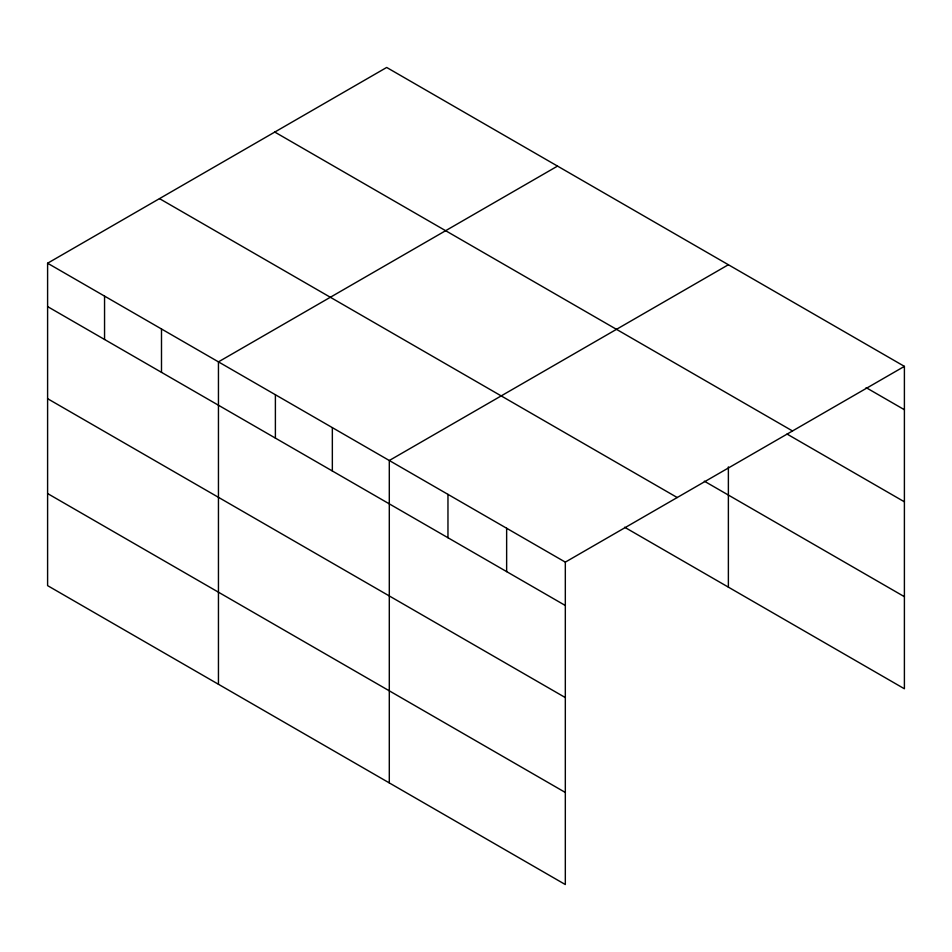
<?xml version="1.0" encoding="UTF-8"?>
<svg xmlns="http://www.w3.org/2000/svg" width="952" height="952" viewBox="0 0 952 952"><rect width="100%" height="100%" fill="white"/><g stroke="black" fill="none" stroke-linecap="round" stroke-linejoin="round"><path stroke-width="1.43" d="M47.6 263.228L565.321 562.132L565.321 884.539L47.6 585.635L47.6 263.228L386.679 67.461L904.4 366.365L904.4 688.772L624.607 527.23M557.527 166.1L218.448 361.867L218.448 684.274M728.375 264.739L389.297 460.506L389.297 782.913M565.321 562.132L904.4 366.365M866.13 387.642L904.4 409.729M274.783 132.066L792.504 430.958M787.054 434.064L904.4 501.811M704.325 481.177L904.4 596.69M159.496 198.623L677.217 497.527M47.6 306.592L565.321 605.496M47.6 398.686L565.321 697.578M47.6 493.552L565.321 792.457M728.375 466.897L728.375 587.146M506.642 528.253L506.642 571.628M447.964 494.374L447.964 537.749M332.343 427.627L332.343 470.99M275.39 394.747L275.39 438.11M161.495 328.987L161.495 372.351M104.553 296.108L104.553 339.471"/></g></svg>
